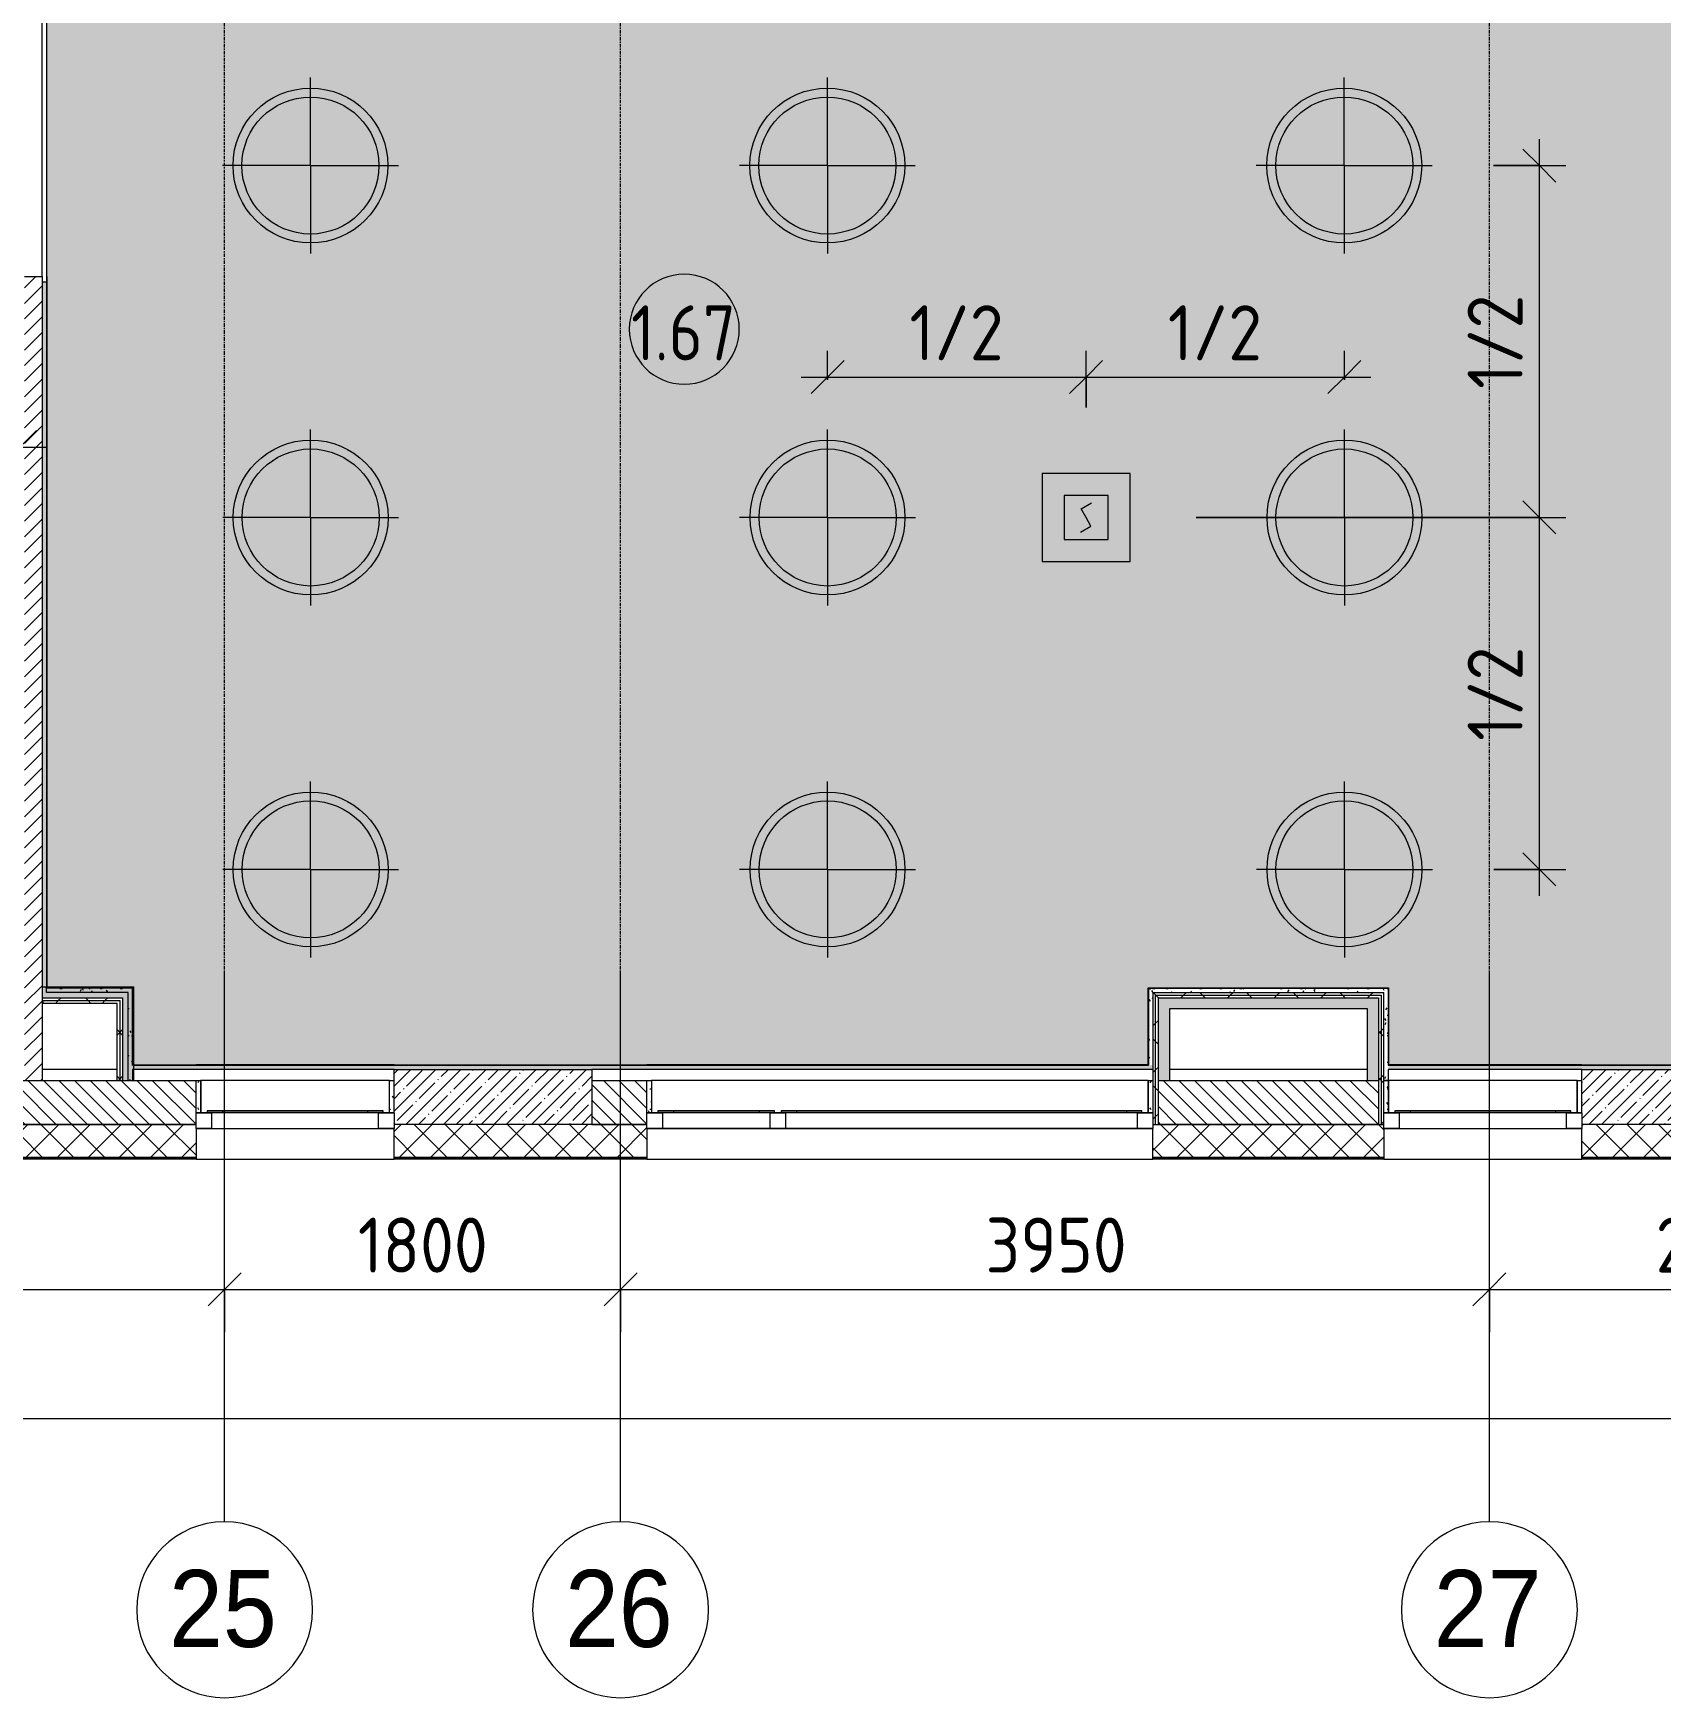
# Model space of a CAD drawing. Header units: millimetres. Extents: x 81610 to 276841, y -8553 to 29000.
# Drawn here: x 91990 to 99389, y -2706 to 4860 of the extents above; entities that cross this region are included whole.
import ezdxf

# ---------------------------------------------------------------- set-up
doc = ezdxf.new("R2010")
doc.units = ezdxf.units.MM
doc.linetypes.add('Осевая', pattern=[31.75, 6.35, -4.7625, 15.875, -4.7625])
for name, color, linetype, lineweight in [('A-ANNO-DIMS', 7, 'Continuous', 9), ('A-ANNO-DIMS-100', 7, 'Continuous', 9), ('A-ANNO-NOTE', 7, 'Continuous', 9), ('A-AREA-IDEN', 7, 'Continuous', 9), ('A-GLAZ', 7, 'Continuous', 9), ('A-GLAZ-1', 7, 'Continuous', 13), ('A-WALL', 7, 'Continuous', 9), ('I-WALL', 7, 'Continuous', 9), ('Q-SPCQ', 7, 'Continuous', 9), ('S-COLS', 7, 'Continuous', 9), ('Оси', 7, 'Continuous', 9), ('Оси-1', 7, 'Continuous', 20), ('Оси-2', 7, 'Осевая', 9)]:
    doc.layers.add(name, color=color, linetype=linetype, lineweight=lineweight)
for name, color, linetype, lineweight, true_color in [('A-CLNG-1', 7, 'Continuous', 9, 0xeaeaea), ('A-WALL-1', 7, 'Continuous', 9, 0x3c3c3c), ('A-WALL-2', 7, 'Continuous', 9, 0x535353), ('A-WALL-FNSH-1', 7, 'Continuous', 9, 0x3c3c3c), ('I-WALL-1', 7, 'Continuous', 9, 0x535353), ('Q-SPCQ-4', 1, 'Continuous', 9, 0xff0000), ('S-COLS-1', 9, 'Continuous', 9, 0x808080), ('S-COLS-2', 7, 'Continuous', 9, 0x3c3c3c)]:
    doc.layers.add(name, color=color, linetype=linetype, lineweight=lineweight, true_color=true_color)
doc.layers.add('A-CLNG-PATT-1', color=7, linetype='Continuous', lineweight=9, transparency=1)
doc.styles.add('Arial', font='arial.ttf', dxfattribs={"width": 0.9, "height": 350})
doc.styles.add('GOST Common', font='GOST_Common.ttf', dxfattribs={"width": 0.9, "height": 250})
doc.styles.add('ISOCPEUR', font='isocpeur.ttf', dxfattribs={"width": 0.9, "height": 250})
doc.dimstyles.new('ISO-2_5_0_9К_БОЛЬШОЙ', dxfattribs={"dimscale": 304.8, "dimtxt": 248.995294, "dimasz": 0.492126, "dimexe": 0.393701, "dimexo": 0.984252, "dimgap": 0, "dimtad": 1, "dimdec": 0, "dimrnd": 10, "dimzin": 0, "dimdsep": 46, "dimtxsty": 'ISOCPEUR', "dimblk1": 'OBLIQUE', "dimblk2": 'OBLIQUE', "dimsah": 1, "dimcen": 0.09, "dimdle": 0.393701, "dimazin": 0, "dimtfac": 1, "dimtdec": 4, "dimtix": 1, "dimtmove": 0, "dimatfit": 3, "dimfxl": 1, "dimtvp": 1, "dimtolj": 1, "dimtzin": 0, "dimarcsym": 2})
pattern_1 = [(0, (0, 0), (121.92, 30.48), [10.058, -81.382, 10.058, -81.382, -487.68]), (0, (0, 0), (121.92, 30.48), [-182.88, 10.058, -172.822, 10.058, -81.382, -213.36]), (0, (0, 0), (121.92, 30.48), [-457.2, 10.058, -50.902, 10.058, -142.342]), (120, (45.72, 15.24), (-87.356454, 90.345817), [10.058, -81.382, 10.058, -81.382, -487.68]), (120, (45.72, 15.24), (-87.356454, 90.345817), [-182.88, 10.058, -172.822, 10.058, -81.382, -213.36]), (120, (45.72, 15.24), (-87.356454, 90.345817), [-457.2, 10.058, -50.902, 10.058, -142.342]), (240, (60.96, 76.2), (-34.563546, -120.825817), [10.058, -81.382, 10.058, -81.382, -487.68]), (240, (60.96, 76.2), (-34.563546, -120.825817), [-182.88, 10.058, -172.822, 10.058, -81.382, -213.36]), (240, (60.96, 76.2), (-34.563546, -120.825817), [-457.2, 10.058, -50.902, 10.058, -142.342])]
pattern_2 = [(45, (0, 0), (-106.06602, 106.06602), []), (135, (0, 0), (-106.06602, -106.06602), [])]

# ---------------------------------------------------------------- blocks, each defined once
blk = doc.blocks.new('120_Окно_СКБ_2Ст_Фрамуга сверху - 120_Окно_СКБ_2Ст_2300х2500_h_ ДОО-19727959-Сводный план потолков 1 этажа в осях 23-33')
at = {"layer": 'A-GLAZ'}
for p, q in [((1150, -57), (-1150, -57)), ((-1080, -57), (1080, -57)), ((-1150, -127), (1150, -127)), ((-1080, -127), (1080, -127))]:
    blk.add_line(p, q, dxfattribs=at)
at = {"layer": 'A-GLAZ-1'}
for p, q in [((-1150, -127), (-1150, -57)), ((-1150, -57), (-1080, -57)), ((-1080, -57), (-1080, -127)), ((520, -127), (520, -57)), ((520, -57), (590, -57)), ((590, -57), (590, -127)), ((1080, -127), (1080, -57)), ((1080, -57), (1150, -57)), ((1150, -57), (1150, -127)), ((-1080, -127), (-1150, -127)), ((-1100, -127), (-1100, -137)), ((-1100, -137), (540, -137)), ((540, -137), (-1100, -137)), ((-1030, -137), (-1030, -127)), ((470, -137), (470, -127)), ((590, -127), (520, -127)), ((540, -137), (540, -127)), ((570, -127), (570, -137)), ((570, -137), (1100, -137)), ((1100, -137), (570, -137)), ((640, -137), (640, -127)), ((1030, -137), (1030, -127)), ((1150, -127), (1080, -127)), ((1100, -137), (1100, -127))]:
    blk.add_line(p, q, dxfattribs=at)
blk = doc.blocks.new('120_Окно_СКБ_1Ст - 120_Окно_СКБ_1Ст 900х2500_h_ с форточкой-22876038-Сводный план потолков 1 этажа в осях 23-33')
at = {"layer": 'A-GLAZ'}
for p, q in [((450, -57), (-450, -57)), ((-450, -127), (450, -127))]:
    blk.add_line(p, q, dxfattribs=at)
at = {"layer": 'A-GLAZ-1'}
for p, q in [((-450, -127), (-450, -57)), ((-450, -57), (-380, -57)), ((-380, -57), (-380, -127)), ((380, -127), (380, -57)), ((380, -57), (450, -57)), ((450, -57), (450, -127)), ((-380, -127), (-450, -127)), ((-400, -127), (-400, -137)), ((-400, -137), (400, -137)), ((400, -137), (-400, -137)), ((-330, -137), (-330, -127)), ((330, -137), (330, -127)), ((450, -127), (380, -127)), ((400, -137), (400, -127))]:
    blk.add_line(p, q, dxfattribs=at)
blk = doc.blocks.new('BSC_Колонна _Прямоугольная - 250х900-23282983-Сводный план потолков 1 этажа в осях 23-33')
at = {"layer": 'S-COLS-1'}
h = blk.add_hatch(dxfattribs=at)
h.set_pattern_fill('FP_7', color=256, style=0, pattern_type=2)
h.set_pattern_definition([(45, (-99480, -25), (-57.024626, 57.024626), []), (45, (-99422.975, -25), (-57.024626, 57.024626), [100.806, -20.161, 3.353, -16.808])])
h.paths.add_polyline_path([(-141.8, -125), (450, -125), (450, 125), (-450, 125), (-450, -125)])
at = {"layer": 'S-COLS-2'}
for p, q in [((-450, 125), (450, 125)), ((-450, -73), (-450, 125)), ((450, 125), (450, -73)), ((450, -125), (-450, -125))]:
    blk.add_line(p, q, dxfattribs=at)
blk = doc.blocks.new('BSC_Колонна _Прямоугольная - 250х900-V1-Сводный план потолков 1 этажа в осях 23-33')
at = {"layer": 'S-COLS-1'}
h = blk.add_hatch(dxfattribs=at)
h.set_pattern_fill('FP_14', color=256, style=0, pattern_type=2)
h.set_pattern_definition([(45, (-94080, -25), (-57.024626, 57.024626), []), (45, (-94022.975, -25), (-57.024626, 57.024626), [100.806, -20.161, 3.353, -16.808])])
h.paths.add_polyline_path([(-128.7, -125), (450, -125), (450, 125), (-450, 125), (-450, -125)])
at = {"layer": 'S-COLS-2'}
for p, q in [((-450, 125), (450, 125)), ((-450, -73), (-450, 125)), ((450, 125), (450, -125)), ((450, -125), (-450, -125))]:
    blk.add_line(p, q, dxfattribs=at)
blk = doc.blocks.new('Извещатель потолочный - Монтируемые на перекрытии-30363607-Сводный план потолков 1 этажа в осях 23-33')
at = {"layer": 'Q-SPCQ'}
for p, q in [((-300, 300), (-300, -100)), ((100, 300), (-300, 300)), ((100, -100), (100, 300)), ((0, 200), (-200, 200)), ((-200, 200), (-200, 0)), ((-122.5, 139), (-74.9, 166.5)), ((0, 0), (0, 200)), ((-100, 100), (-122.5, 139)), ((-77.5, 61), (-100, 100)), ((-200, 0), (0, 0)), ((-125.1, 33.5), (-77.5, 61)), ((-300, -100), (100, -100))]:
    blk.add_line(p, q, dxfattribs=at)
blk = doc.blocks.new('Ось сетки - D8-29747960-Сводный план потолков 1 этажа в осях 23-33')
at = {"layer": 'Оси-1'}
for start, end in [(360, 180), (180, 360)]:
    blk.add_arc((0, 0), 4, start, end, dxfattribs=at)
blk = doc.blocks.new('DIMBLOCK3-Сводный план потолков 1 этажа в осях 23-33')
at = {"layer": 'A-ANNO-DIMS-100'}
for p, q in [((89360, -1044.3), (89360, -730.4)), ((92860, -1044.3), (92860, -730.4)), ((89360, -850.4), (92860, -850.4)), ((89360, -850.4), (89360, -1044.3)), ((92860, -850.4), (92860, -1044.3))]:
    blk.add_line(p, q, dxfattribs=at)
at = {"layer": 'A-ANNO-DIMS-100', "lineweight": 20}
for p, q in [((89360, -850.4), (89435, -775.4)), ((92860, -850.4), (92935, -775.4)), ((89360, -850.4), (89285, -925.4)), ((92860, -850.4), (92785, -925.4))]:
    blk.add_line(p, q, dxfattribs=at)
at = {"layer": 'A-ANNO-DIMS-100', "color": 0, "insert": (90794, -523.7), "char_height": 250, "width": 758.478, "attachment_point": 1, "line_spacing_factor": 1.149209, "style": 'ISOCPEUR'}
blk.add_mtext('3500', dxfattribs=at)
blk = doc.blocks.new('_Oblique')
at = {"color": 0, "linetype": 'ByBlock', "lineweight": -2}
blk.add_line((-0.5, -0.5), (0.5, 0.5), dxfattribs=at)
blk = doc.blocks.new('DIMBLOCK4-Сводный план потолков 1 этажа в осях 23-33')
at = {"layer": 'A-ANNO-DIMS-100'}
for p, q in [((92860, -1044.3), (92860, -730.4)), ((94660, -1044.3), (94660, -730.4)), ((92860, -850.4), (94660, -850.4)), ((92860, -850.4), (92860, -1044.3)), ((94660, -850.4), (94660, -1044.3))]:
    blk.add_line(p, q, dxfattribs=at)
at = {"layer": 'A-ANNO-DIMS-100', "lineweight": 20}
for p, q in [((92860, -850.4), (92935, -775.4)), ((94660, -850.4), (94735, -775.4)), ((92860, -850.4), (92785, -925.4)), ((94660, -850.4), (94585, -925.4))]:
    blk.add_line(p, q, dxfattribs=at)
at = {"layer": 'A-ANNO-DIMS-100', "color": 0, "insert": (93465.5, -523.7), "char_height": 250, "width": 706.764, "attachment_point": 1, "line_spacing_factor": 1.149209, "style": 'ISOCPEUR'}
blk.add_mtext('1800', dxfattribs=at)
blk = doc.blocks.new('DIMBLOCK5-Сводный план потолков 1 этажа в осях 23-33')
at = {"layer": 'A-ANNO-DIMS-100'}
for p, q in [((94660, -1044.3), (94660, -730.4)), ((98610, -1044.3), (98610, -730.4)), ((94660, -850.4), (98610, -850.4)), ((94660, -850.4), (94660, -1044.3)), ((98610, -850.4), (98610, -1044.3))]:
    blk.add_line(p, q, dxfattribs=at)
at = {"layer": 'A-ANNO-DIMS-100', "lineweight": 20}
for p, q in [((94660, -850.4), (94735, -775.4)), ((98610, -850.4), (98685, -775.4)), ((94660, -850.4), (94585, -925.4)), ((98610, -850.4), (98535, -925.4))]:
    blk.add_line(p, q, dxfattribs=at)
at = {"layer": 'A-ANNO-DIMS-100', "color": 0, "insert": (96319, -523.7), "char_height": 250, "width": 758.478, "attachment_point": 1, "line_spacing_factor": 1.149209, "style": 'ISOCPEUR'}
blk.add_mtext('3950', dxfattribs=at)
blk = doc.blocks.new('DIMBLOCK6-Сводный план потолков 1 этажа в осях 23-33')
at = {"layer": 'A-ANNO-DIMS-100'}
for p, q in [((98610, -1044.3), (98610, -730.4)), ((100710, -1044.3), (100710, -730.4)), ((98610, -850.4), (100710, -850.4)), ((98610, -850.4), (98610, -1044.3)), ((100710, -850.4), (100710, -1044.3))]:
    blk.add_line(p, q, dxfattribs=at)
at = {"layer": 'A-ANNO-DIMS-100', "lineweight": 20}
for p, q in [((98610, -850.4), (98685, -775.4)), ((100710, -850.4), (100785, -775.4)), ((98610, -850.4), (98535, -925.4)), ((100710, -850.4), (100635, -925.4))]:
    blk.add_line(p, q, dxfattribs=at)
at = {"layer": 'A-ANNO-DIMS-100', "color": 0, "insert": (99365.5, -523.7), "char_height": 250, "width": 706.764, "attachment_point": 1, "line_spacing_factor": 1.149209, "style": 'ISOCPEUR'}
blk.add_mtext('2100', dxfattribs=at)
blk = doc.blocks.new('DIMBLOCK22-Сводный план потолков 1 этажа в осях 23-33')
at = {"layer": 'A-ANNO-DIMS-100'}
for p, q in [((84560, -1631), (84560, -1317.1)), ((125010, -1631), (125010, -1317.1)), ((84440, -1437.1), (125130, -1437.1)), ((84560, -1437.1), (84560, -1631)), ((125010, -1437.1), (125010, -1631))]:
    blk.add_line(p, q, dxfattribs=at)
at = {"layer": 'A-ANNO-DIMS-100', "lineweight": 20}
for p, q in [((84560, -1437.1), (84485, -1512.1)), ((84560, -1437.1), (84635, -1362.1)), ((125010, -1437.1), (124935, -1512.1)), ((125010, -1437.1), (125085, -1362.1))]:
    blk.add_line(p, q, dxfattribs=at)
at = {"layer": 'A-ANNO-DIMS-100', "color": 0, "insert": (104366, -1110.5), "char_height": 250, "width": 1005.558, "attachment_point": 1, "line_spacing_factor": 1.149209, "style": 'ISOCPEUR'}
blk.add_mtext('40450', dxfattribs=at)
blk = doc.blocks.new('Марка_Помещения - Номер-25198446-Сводный план потолков 1 этажа в осях 23-33')
at = {"layer": 'A-AREA-IDEN'}
for start, end in [(360, 180), (180, 360)]:
    blk.add_arc((0, 0), 2.5, start, end, dxfattribs=at)
blk = doc.blocks.new('DIMBLOCK97-Сводный план потолков 1 этажа в осях 23-33')
at = {"layer": 'A-ANNO-DIMS-100', "lineweight": 20}
for p, q in [((90780, 2979), (90855, 3054)), ((91929, 2979), (92004, 3054)), ((90780, 2979), (90705, 2904)), ((91929, 2979), (91854, 2904))]:
    blk.add_line(p, q, dxfattribs=at)
at = {"layer": 'A-ANNO-DIMS-100'}
for p, q in [((91929, 2785.1), (91929, 3099)), ((90780, 3021), (90780, 2859)), ((90780, 2979), (90780, 3021)), ((90780, 2979), (92049, 2979)), ((91929, 2979), (91929, 2785.1))]:
    blk.add_line(p, q, dxfattribs=at)
at = {"layer": 'A-ANNO-DIMS-100', "color": 0, "insert": (91139, 3305.6), "char_height": 250, "width": 517.144, "attachment_point": 1, "line_spacing_factor": 1.149209, "style": 'ISOCPEUR'}
blk.add_mtext('1/2', dxfattribs=at)
blk = doc.blocks.new('DIMBLOCK102-Сводный план потолков 1 этажа в осях 23-33')
at = {"layer": 'A-ANNO-DIMS-100'}
for p, q in [((95601, 3284.4), (95601, 3417.1)), ((96776, 3159), (96776, 3417.1)), ((95481, 3297.1), (96776, 3297.1)), ((95601, 3297.1), (95601, 3284.4)), ((96776, 3297.1), (96776, 3159))]:
    blk.add_line(p, q, dxfattribs=at)
at = {"layer": 'A-ANNO-DIMS-100', "lineweight": 20}
for p, q in [((95601, 3297.1), (95676, 3372.1)), ((96776, 3297.1), (96851, 3372.1)), ((95601, 3297.1), (95526, 3222.1)), ((96776, 3297.1), (96701, 3222.1))]:
    blk.add_line(p, q, dxfattribs=at)
at = {"layer": 'A-ANNO-DIMS-100', "color": 0, "insert": (95973, 3623.7), "char_height": 250, "width": 517.144, "attachment_point": 1, "line_spacing_factor": 1.149209, "style": 'ISOCPEUR'}
blk.add_mtext('1/2', dxfattribs=at)
blk = doc.blocks.new('DIMBLOCK103-Сводный план потолков 1 этажа в осях 23-33')
at = {"layer": 'A-ANNO-DIMS-100'}
for p, q in [((96776, 3159), (96776, 3417.1)), ((97951, 3284.4), (97951, 3417.1)), ((96776, 3297.1), (98071, 3297.1)), ((96776, 3297.1), (96776, 3159)), ((97951, 3297.1), (97951, 3284.4))]:
    blk.add_line(p, q, dxfattribs=at)
at = {"layer": 'A-ANNO-DIMS-100', "lineweight": 20}
for p, q in [((96776, 3297.1), (96851, 3372.1)), ((97951, 3297.1), (98026, 3372.1)), ((96776, 3297.1), (96701, 3222.1)), ((97951, 3297.1), (97876, 3222.1))]:
    blk.add_line(p, q, dxfattribs=at)
at = {"layer": 'A-ANNO-DIMS-100', "color": 0, "insert": (97148, 3623.7), "char_height": 250, "width": 517.144, "attachment_point": 1, "line_spacing_factor": 1.149209, "style": 'ISOCPEUR'}
blk.add_mtext('1/2', dxfattribs=at)
blk = doc.blocks.new('DIMBLOCK104-Сводный план потолков 1 этажа в осях 23-33')
at = {"layer": 'A-ANNO-DIMS-100', "lineweight": 20}
for p, q in [((98837.5, 2659), (98762.5, 2734)), ((98837.5, 2659), (98912.5, 2584)), ((98837.5, 1059), (98762.5, 1134)), ((98837.5, 1059), (98912.5, 984))]:
    blk.add_line(p, q, dxfattribs=at)
at = {"layer": 'A-ANNO-DIMS-100'}
for p, q in [((97276, 2659), (98957.5, 2659)), ((98837.5, 2659), (97276, 2659)), ((98837.5, 939), (98837.5, 2659)), ((98629.3, 1059), (98957.5, 1059)), ((98837.5, 1059), (98629.3, 1059))]:
    blk.add_line(p, q, dxfattribs=at)
at = {"layer": 'A-ANNO-DIMS-100', "color": 0, "insert": (98510.9, 1643.5), "char_height": 250, "width": 517.144, "attachment_point": 1, "rotation": 90, "line_spacing_factor": 1.149209, "style": 'ISOCPEUR'}
blk.add_mtext('1/2', dxfattribs=at)
blk = doc.blocks.new('DIMBLOCK105-Сводный план потолков 1 этажа в осях 23-33')
at = {"layer": 'A-ANNO-DIMS-100', "lineweight": 20}
for p, q in [((98837.5, 4259), (98762.5, 4334)), ((98837.5, 4259), (98912.5, 4184)), ((98837.5, 2659), (98762.5, 2734)), ((98837.5, 2659), (98912.5, 2584))]:
    blk.add_line(p, q, dxfattribs=at)
at = {"layer": 'A-ANNO-DIMS-100'}
for p, q in [((98837.5, 2659), (98837.5, 4379)), ((98628.3, 4259), (98957.5, 4259)), ((98837.5, 4259), (98628.3, 4259)), ((97276, 2659), (98957.5, 2659)), ((98837.5, 2659), (97276, 2659))]:
    blk.add_line(p, q, dxfattribs=at)
at = {"layer": 'A-ANNO-DIMS-100', "color": 0, "insert": (98510.9, 3243.5), "char_height": 250, "width": 517.144, "attachment_point": 1, "rotation": 90, "line_spacing_factor": 1.149209, "style": 'ISOCPEUR'}
blk.add_mtext('1/2', dxfattribs=at)

msp = doc.modelspace()

# ---------------------------------------------------------------- hatches: boundary and pattern name
at = {"layer": 'A-CLNG-PATT-1'}
h = msp.add_hatch(color=256, dxfattribs=at)
h.paths.add_polyline_path([(101883, 170), (105510, 170), (105510, 520), (106030, 520), (106030, 170), (107110, 170), (107110, 10380), (101630, 10379), (101630, 520), (101871, 520), (101871, 170)])
h.paths.add_polyline_path([(92604.6, 170), (97058.1, 170), (97058.1, 520), (98150, 520), (98150, 170), (101550, 171), (101550, 521), (101570, 521), (101569, 5160), (94190, 5160), (94189, 6600), (92050, 6599), (92050, 525), (92446, 525), (92446, 170)])
h.paths.add_polyline_path([(100860, 5139), (100860, 5159), (100960, 5159), (100960, 5139)])
h.paths.add_polyline_path([(100235, 5139), (100135, 5139), (100135, 5159), (100235, 5159)])
at = {"layer": 'A-WALL'}
h = msp.add_hatch(dxfattribs=at)
h.set_pattern_fill('FP_1', color=256, style=0, pattern_type=2)
h.set_pattern_definition([(135, (0, 0), (-35.35534, -35.35534), [])])
h.paths.add_polyline_path([(123730, -100), (123730, 100), (123530, 100), (123530, -100)])
h.paths.add_polyline_path([(121130, -100), (121230, -100), (121230, 100), (121130, 100), (121130, -48)])
h.paths.add_polyline_path([(118830, -100), (119330, -100), (119330, 100), (118830, 100)])
h.paths.add_polyline_path([(117030, -100), (117030, 100), (115980, 100), (115980, -100), (116845.8, -100)])
h.paths.add_polyline_path([(113478.9, -100), (113680, -100), (113680, 100), (113430, 100), (113430, -100)])
h.paths.add_polyline_path([(111630, -100), (111630, 100), (110730, 100), (110730, -100), (111458.8, -100)])
h.paths.add_polyline_path([(109655, -100), (109830, -100), (109830, 100), (109480, 100), (109480, -100)])
h.paths.add_polyline_path([(106071.9, -100), (106230, -100), (106230, 100), (105180, 100), (105180, -100), (105398.5, -100)])
h.paths.add_polyline_path([(102630, -100), (102880, -100), (102880, 100), (102630, 100), (102630, -48)])
h.paths.add_polyline_path([(101730, -100), (101730, 100), (100830, 100), (100830, -100), (101358.3, -100)])
h.paths.add_polyline_path([(98105, -100), (98105, 100), (97105, 100), (97105, -100), (97991.5, -100)])
h.paths.add_polyline_path([(94780, -100), (94780, 100), (94530, 100), (94530, -100)])
h.paths.add_polyline_path([(92730, -100), (92730, 100), (91930, 100), (91930, -100), (92604.6, -100)])
h = msp.add_hatch(dxfattribs=at)
h.set_pattern_fill('FP_5', color=256, style=0, pattern_type=2)
h.set_pattern_definition([(45, (0, 0), (-70.71068, 70.71068), []), (135, (0, 0), (-70.71068, -70.71068), [])])
h.paths.add_polyline_path([(124926.2, -250), (125080, -250), (125080, -100), (123530, -100), (123530, -250)])
h.paths.add_polyline_path([(121230, -250), (121230, -100), (120230, -100), (120230, -250), (120886, -250)])
h.paths.add_polyline_path([(118192.5, -250), (119330, -250), (119330, -100), (117930, -100), (117930, -250)])
h.paths.add_polyline_path([(116845.8, -250), (117030, -250), (117030, -100), (115980, -100), (115980, -250)])
h.paths.add_polyline_path([(112805.6, -250), (113680, -250), (113680, -100), (112530, -100), (112530, -250)])
h.paths.add_polyline_path([(109830, -250), (109830, -100), (109480, -100), (109480, -250)])
h.paths.add_polyline_path([(110730, -250), (111630, -250), (111630, -100), (110730, -100), (110730, -118)])
h.paths.add_polyline_path([(107130, -250), (108030, -250), (108030, -100), (107130, -100), (107130, -118)])
h.paths.add_polyline_path([(105180, -250), (106230, -250), (106230, -100), (105180, -100), (105180, -214.9)])
h.paths.add_polyline_path([(102880, -250), (102880, -100), (100830, -100), (100830, -250), (102630, -250)])
h.paths.add_polyline_path([(99030, -250), (99930, -250), (99930, -100), (99030, -100), (99030, -214.9)])
h.paths.add_polyline_path([(98130, -250), (98130, -100), (97080, -100), (97080, -250), (97991.5, -250)])
h.paths.add_polyline_path([(93951.3, -250), (94780, -250), (94780, -100), (93630, -100), (93630, -250)])
h.paths.add_polyline_path([(92604.6, -250), (92730, -250), (92730, -100), (91930, -100), (91930, -250)])
h.paths.add_polyline_path([(91030, -250), (91030, -100), (89210, -100), (89210, -250), (89911.1, -250)])
at = {"layer": 'I-WALL'}
h = msp.add_hatch(dxfattribs=at)
h.set_pattern_fill('FP_3', color=256, style=0, pattern_type=2)
h.set_pattern_definition([(45, (0, 0), (-35.35534, 35.35534), [])])
h.paths.add_polyline_path([(92030, 100), (92030, 3755), (91950, 3755), (91950, 100)])
h.paths.add_polyline_path([(92030, 5155), (92030, 10400), (91950, 10400), (91950, 5155)])
h = msp.add_hatch(dxfattribs=at)
h.set_pattern_fill('FP_31', color=256, style=0, pattern_type=2)
h.set_pattern_definition(pattern_1)
h.paths.add_polyline_path([(92030, 525), (92050, 525), (92050, 3730), (92030, 3730), (92030, 713.7)])
h.paths.add_polyline_path([(92050, 5180), (92050, 6620), (92030, 6620), (92030, 5180)])
for points in [[(92446, 475), (92446, 525), (92030, 525), (92030, 475), (92396, 475)], [(92396, 100), (92446, 100), (92446, 475), (92396, 475), (92396, 249.4)], [(97105, 100), (97155, 100), (97155, 475), (97105, 475), (97105, 249.4)], [(98105, 425), (98105, 475), (97155, 475), (97155, 425), (98055, 425)], [(98105, 100), (98105, 425), (98055, 425), (98055, 100)]]:
    msp.add_hatch(color=256, dxfattribs=at).paths.add_polyline_path(points)
h = msp.add_hatch(dxfattribs=at)
h.set_pattern_fill('FP_41', color=256, style=0, pattern_type=2)
h.set_pattern_definition(pattern_2)
h.paths.add_polyline_path([(92396, 462.5), (92396, 475), (92030, 475), (92030, 462.5), (92383.5, 462.5)])
h = msp.add_hatch(dxfattribs=at)
h.set_pattern_fill('FP_41', color=256, style=0, pattern_type=2)
h.set_pattern_definition(pattern_2)
h.paths.add_polyline_path([(92383.5, 450), (92383.5, 462.5), (92030, 462.5), (92030, 450), (92371, 450)])
h = msp.add_hatch(dxfattribs=at)
h.set_pattern_fill('FP_31', color=256, style=0, pattern_type=2)
h.set_pattern_definition(pattern_1)
h.paths.add_polyline_path([(92441, 500), (92441, 520), (92050, 520), (92050, 500), (92421, 500)])
h = msp.add_hatch(dxfattribs=at)
h.set_pattern_fill('FP_41', color=256, style=0, pattern_type=2)
h.set_pattern_definition(pattern_2)
h.paths.add_polyline_path([(92383.5, 100), (92396, 100), (92396, 462.5), (92383.5, 462.5), (92383.5, 249.4)])
h = msp.add_hatch(dxfattribs=at)
h.set_pattern_fill('FP_31', color=256, style=0, pattern_type=2)
h.set_pattern_definition(pattern_1)
h.paths.add_polyline_path([(92441, 100), (92441, 500), (92421, 500), (92421, 100)])
h = msp.add_hatch(dxfattribs=at)
h.set_pattern_fill('FP_31', color=256, style=0, pattern_type=2)
h.set_pattern_definition(pattern_1)
h.paths.add_polyline_path([(97060, 170), (97080, 170), (97080, 520), (97060, 520), (97060, 249.4)])
h = msp.add_hatch(dxfattribs=at)
h.set_pattern_fill('FP_31', color=256, style=0, pattern_type=2)
h.set_pattern_definition(pattern_1)
h.paths.add_polyline_path([(98150, 500), (98150, 520), (97080, 520), (97080, 500), (98130, 500)])
h = msp.add_hatch(dxfattribs=at)
h.set_pattern_fill('FP_41', color=256, style=0, pattern_type=2)
h.set_pattern_definition(pattern_2)
h.paths.add_polyline_path([(97080, -100), (97092.5, -100), (97092.5, 500), (97080, 500), (97080, -48)])
h = msp.add_hatch(dxfattribs=at)
h.set_pattern_fill('FP_41', color=256, style=0, pattern_type=2)
h.set_pattern_definition(pattern_2)
h.paths.add_polyline_path([(97991.5, 487.5), (98130, 487.5), (98130, 500), (97092.5, 500), (97092.5, 487.5), (97318.1, 487.5)])
h = msp.add_hatch(dxfattribs=at)
h.set_pattern_fill('FP_41', color=256, style=0, pattern_type=2)
h.set_pattern_definition(pattern_2)
h.paths.add_polyline_path([(97092.5, -100), (97105, -100), (97105, 487.5), (97092.5, 487.5), (97092.5, 100)])
h = msp.add_hatch(dxfattribs=at)
h.set_pattern_fill('FP_41', color=256, style=0, pattern_type=2)
h.set_pattern_definition(pattern_2)
h.paths.add_polyline_path([(98105, 475), (98117.5, 475), (98117.5, 487.5), (97105, 487.5), (97105, 475), (97991.5, 475)])
h = msp.add_hatch(dxfattribs=at)
h.set_pattern_fill('FP_41', color=256, style=0, pattern_type=2)
h.set_pattern_definition(pattern_2)
h.paths.add_polyline_path([(98105, -100), (98117.5, -100), (98117.5, 475), (98105, 475), (98105, 100)])
h = msp.add_hatch(dxfattribs=at)
h.set_pattern_fill('FP_41', color=256, style=0, pattern_type=2)
h.set_pattern_definition(pattern_2)
h.paths.add_polyline_path([(98130, -100), (98130, 487.5), (98117.5, 487.5), (98117.5, -100)])
h = msp.add_hatch(dxfattribs=at)
h.set_pattern_fill('FP_31', color=256, style=0, pattern_type=2)
h.set_pattern_definition(pattern_1)
h.paths.add_polyline_path([(98150, 170.5), (98150, 500), (98130, 500), (98130, 170.5)])
h = msp.add_hatch(dxfattribs=at)
h.set_pattern_fill('FP_41', color=256, style=0, pattern_type=2)
h.set_pattern_definition(pattern_2)
h.paths.add_polyline_path([(92383.5, 100), (92383.5, 450), (92371, 450), (92371, 100)])
h = msp.add_hatch(dxfattribs=at)
h.set_pattern_fill('FP_31', color=256, style=0, pattern_type=2)
h.set_pattern_definition(pattern_1)
h.paths.add_polyline_path([(97080, 150), (97080, 170), (92441, 170), (92441, 150), (96644.8, 150)])
h = msp.add_hatch(dxfattribs=at)
h.set_pattern_fill('FP_31', color=256, style=0, pattern_type=2)
h.set_pattern_definition(pattern_1)
h.paths.add_polyline_path([(98130, 100), (98150, 100), (98150, 170.5), (98130, 170.5)])
h = msp.add_hatch(dxfattribs=at)
h.set_pattern_fill('FP_31', color=256, style=0, pattern_type=2)
h.set_pattern_definition(pattern_1)
h.paths.add_polyline_path([(101570, 150), (101570, 170), (98150, 170), (98150, 150), (101358.3, 150)])
h = msp.add_hatch(dxfattribs=at)
h.set_pattern_fill('FP_31', color=256, style=0, pattern_type=2)
h.set_pattern_definition(pattern_1)
h.paths.add_polyline_path([(92730, -48), (92750, -48), (92750, 100), (92730, 100)])
h = msp.add_hatch(dxfattribs=at)
h.set_pattern_fill('FP_31', color=256, style=0, pattern_type=2)
h.set_pattern_definition(pattern_1)
h.paths.add_polyline_path([(93610, -48), (93630, -48), (93630, 100), (93610, 100)])
h = msp.add_hatch(dxfattribs=at)
h.set_pattern_fill('FP_31', color=256, style=0, pattern_type=2)
h.set_pattern_definition(pattern_1)
h.paths.add_polyline_path([(94780, -48), (94800, -48), (94800, 100), (94780, 100)])
h = msp.add_hatch(dxfattribs=at)
h.set_pattern_fill('FP_31', color=256, style=0, pattern_type=2)
h.set_pattern_definition(pattern_1)
h.paths.add_polyline_path([(97060, -48), (97080, -48), (97080, 100), (97060, 100)])
h = msp.add_hatch(dxfattribs=at)
h.set_pattern_fill('FP_31', color=256, style=0, pattern_type=2)
h.set_pattern_definition(pattern_1)
h.paths.add_polyline_path([(98150, -48), (98150, 100), (98130, 100), (98130, -48)])
h = msp.add_hatch(dxfattribs=at)
h.set_pattern_fill('FP_31', color=256, style=0, pattern_type=2)
h.set_pattern_definition(pattern_1)
h.paths.add_polyline_path([(98130, -48), (98150, -48), (98150, 100), (98130, 100)])
h = msp.add_hatch(dxfattribs=at)
h.set_pattern_fill('FP_31', color=256, style=0, pattern_type=2)
h.set_pattern_definition(pattern_1)
h.paths.add_polyline_path([(99010, -48), (99030, -48), (99030, 100), (99010, 100)])
h = msp.add_hatch(dxfattribs=at)
h.set_pattern_fill('FP_31', color=256, style=0, pattern_type=2)
h.set_pattern_definition(pattern_1)
h.paths.add_polyline_path([(99010, -48), (99030, -48), (99030, 100), (99010, 100)])

# ---------------------------------------------------------------- linework, layer by layer
at = {"layer": 'A-ANNO-NOTE'}
for p, q in [((93250, 4259), (93250, 4659)), ((95600, 4259), (95600, 4659)), ((97950, 4259), (97950, 4659)), ((93250, 4259), (92850, 4259)), ((93250, 4259), (93250, 3859)), ((93250, 4259), (93650, 4259)), ((95600, 4259), (95200, 4259)), ((95600, 4259), (95600, 3859)), ((95600, 4259), (96000, 4259)), ((97950, 4259), (97550, 4259)), ((97950, 4259), (97950, 3859)), ((97950, 4259), (98350, 4259)), ((93251, 2659), (93251, 3059)), ((95601, 2659), (95601, 3059)), ((97951, 2659), (97951, 3059)), ((93251, 2659), (92851, 2659)), ((93251, 2659), (93251, 2259)), ((93251, 2659), (93651, 2659)), ((95601, 2659), (95201, 2659)), ((95601, 2659), (95601, 2259)), ((95601, 2659), (96001, 2659)), ((97951, 2659), (97551, 2659)), ((97951, 2659), (97951, 2259)), ((97951, 2659), (98351, 2659)), ((93251, 1059), (93251, 1459)), ((95601, 1059), (95601, 1459)), ((97951, 1059), (97951, 1459)), ((93251, 1059), (92851, 1059)), ((93251, 1059), (93251, 659)), ((93251, 1059), (93651, 1059)), ((95601, 1059), (95201, 1059)), ((95601, 1059), (95601, 659)), ((95601, 1059), (96001, 1059)), ((97951, 1059), (97551, 1059)), ((97951, 1059), (97951, 659)), ((97951, 1059), (98351, 1059))]:
    msp.add_line(p, q, dxfattribs=at)
for centre, radius in [((93250, 4259), 352), ((93250, 4259), 311.5), ((95600, 4259), 352), ((95600, 4259), 311.5), ((97950, 4259), 352), ((97950, 4259), 311.5), ((93251, 2659), 352), ((93251, 2659), 311.5), ((95601, 2659), 352), ((95601, 2659), 311.5), ((97951, 2659), 352), ((97951, 2659), 311.5), ((93251, 1059), 352), ((93251, 1059), 311.5), ((95601, 1059), 352), ((95601, 1059), 311.5), ((97951, 1059), 352), ((97951, 1059), 311.5)]:
    msp.add_circle(centre, radius, dxfattribs=at)
at = {"layer": 'A-CLNG-1'}
for p, q in [((92050, 5180), (92050, 525)), ((97058.1, 171), (97058.1, 520)), ((97058.1, 520), (97060, 520)), ((98150, 170), (100830, 170)), ((92750.2, 100), (92750.2, -48)), ((93609, 100), (92750.5, 100)), ((92750.5, 100), (92750.5, -48)), ((93608.7, -48), (93608.7, 100)), ((93609, -48), (93609, 100)), ((97059, 100), (94801, 100)), ((94801, 100), (94801, -48)), ((97059, -48), (97059, 100)), ((98150.2, 100), (98150.2, -48)), ((99009, 100), (98150.5, 100)), ((98150.5, 100), (98150.5, -48)), ((99008.7, -48), (99008.7, 100)), ((99009, -48), (99009, 100))]:
    msp.add_line(p, q, dxfattribs=at)
at = {"layer": 'A-WALL'}
for p, q in [((92030, 475), (92396, 475)), ((92030, 462.5), (92383.5, 462.5)), ((92383.5, 462.5), (92383.5, 100)), ((92396, 475), (92396, 100)), ((92441, 170), (92441, 520)), ((97080, 500), (97080, 100)), ((97092.5, -100), (97092.5, 487.5)), ((97092.5, 487.5), (98117.5, 487.5)), ((97105, -100), (97105, 475)), ((97105, 475), (98105, 475)), ((98105, 475), (98105, -100)), ((98117.5, 487.5), (98117.5, -100)), ((92730, -100), (91930, -100)), ((91930, -100), (92730, -100)), ((94780, -100), (94530, -100)), ((94530, -100), (94780, -100)), ((97080, -100), (98130, -100)), ((98105, -100), (97105, -100)), ((92730, -250), (91930, -250)), ((92730, -253), (91930, -253)), ((94780, -250), (93630, -250)), ((94780, -253), (93630, -253)), ((98130, -250), (97080, -250)), ((98130, -253), (97080, -253)), ((99930, -250), (99030, -250)), ((99930, -253), (99030, -253))]:
    msp.add_line(p, q, dxfattribs=at)
at = {"layer": 'A-WALL-1'}
for p, q in [((91950, 3755), (92030, 3755)), ((92030, 3755), (92030, 100)), ((92030, 3730), (92050, 3730)), ((92030, 525), (92446, 525)), ((92050, 500), (92050, 520)), ((92421, 500), (92050, 500)), ((92421, 100), (92421, 500)), ((92446, 525), (92446, 100)), ((97060, 520), (98150, 520)), ((97080, 500), (98130, 500)), ((98130, -48), (98130, 500)), ((98150, 520), (98150, 170)), ((92371, 450), (92030, 450)), ((92371, 100), (92371, 450)), ((97155, 425), (97155, 100)), ((98055, 425), (97155, 425)), ((98055, 100), (98055, 425)), ((92441, 170), (97060, 170)), ((97060, 170), (97060, 171)), ((91930, 100), (92730, 100)), ((92441, 150), (92441, 100)), ((93630, 150), (92441, 150)), ((92730, -48), (92730, 100)), ((92730, 100), (92750, 100)), ((92750, 100), (92750, -48)), ((93610, -48), (93610, 100)), ((93610, 100), (93630, 100)), ((97080, 150), (94530, 150)), ((94530, 100), (94780, 100)), ((94780, -48), (94780, 100)), ((94780, 100), (94800, 100)), ((94800, 100), (94800, -48)), ((97060, -48), (97060, 100)), ((97060, 100), (97080, 100)), ((97080, 100), (97080, -48)), ((97105, 100), (98105, 100)), ((98150, 100), (98130, 100)), ((98130, 100), (98150, 100)), ((98130, 100), (98150, 100)), ((99030, 150), (98150, 150)), ((98150, 150), (98150, 100)), ((98150, 100), (98150, 100)), ((98150, 100), (98150, -48)), ((99010, -48), (99010, 100)), ((99010, 100), (99030, 100)), ((99010, 100), (99030, 100)), ((92730, -118), (92730, -250)), ((93630, -250), (93630, -118)), ((94780, -118), (94780, -250)), ((97080, -250), (97080, -118)), ((98130, -118), (98130, -250)), ((99030, -250), (99030, -118))]:
    msp.add_line(p, q, dxfattribs=at)
at = {"layer": 'A-WALL-2'}
for p, q in [((92730, -258), (93630, -258)), ((94780, -258), (97080, -258)), ((98130, -258), (99030, -258))]:
    msp.add_line(p, q, dxfattribs=at)
at = {"layer": 'A-WALL-FNSH-1'}
for p, q in [((92050, 3755), (92051, 3755)), ((92051, 3755), (92051, 521)), ((92050, 520), (92050, 525)), ((92441, 520), (92050, 520)), ((92051, 521), (92442, 521)), ((92442, 521), (92442, 171)), ((97059, 171), (97059, 521)), ((97059, 521), (98151, 521)), ((97060, 520), (97060, 171)), ((98151, 521), (98151, 171)), ((92442, 171), (92730, 171)), ((92730, 171), (92730, 170)), ((93630, 170), (93630, 171)), ((93630, 171), (94780, 171)), ((94780, 171), (94780, 170)), ((98151, 171), (98150, 171)), ((99030, 170), (99030, 171)), ((99030, 171), (99930, 171)), ((92750, 100), (92751, 100)), ((92751, 100), (92751, -48)), ((93609, 100), (93609, 100)), ((93609, 100), (93610, 100)), ((94800, 100), (94801, 100)), ((94801, 100), (94801, 100)), ((97059, 100), (97059, 100)), ((97059, 100), (97060, 100)), ((98150, 100), (98151, 100)), ((98150, 100), (98151, 100)), ((98151, 100), (98151, -48)), ((99009, 100), (99010, 100)), ((99009, 100), (99009, 100)), ((99009, 100), (99010, 100)), ((92730, -258), (91930, -258)), ((92730, -250), (92730, -258)), ((93630, -258), (93630, -250)), ((94780, -258), (93630, -258)), ((94780, -250), (94780, -258)), ((97080, -258), (97080, -250)), ((98130, -258), (97080, -258)), ((98130, -250), (98130, -258)), ((99030, -258), (99030, -250)), ((99930, -258), (99030, -258))]:
    msp.add_line(p, q, dxfattribs=at)
at = {"layer": 'I-WALL-1'}
for p, q in [((92030, 3755), (92030, 5155)), ((92051, 3755), (92051, 5155)), ((93630, 171), (92730, 171)), ((97058.1, 171), (94780, 171)), ((97058.1, 171), (97058.1, 170)), ((99030, 171), (98151, 171)), ((92371, 150), (92030, 150)), ((98055, 150), (97155, 150))]:
    msp.add_line(p, q, dxfattribs=at)
at = {"layer": 'Оси'}
for p, q in [((92860, -1906.3), (92860, 593.7)), ((94660, -1906.3), (94660, 593.7)), ((98610, -1906.3), (98610, 593.7))]:
    msp.add_line(p, q, dxfattribs=at)
at = {"layer": 'Оси-2'}
for p, q in [((92860, 593.7), (92860, 19415.1)), ((94660, 593.7), (94660, 19415.1)), ((98610, 593.7), (98610, 19415.1))]:
    msp.add_line(p, q, dxfattribs=at)

# ---------------------------------------------------------------- block references
at = {"layer": 'A-AREA-IDEN', "xscale": 99.99999999999993, "yscale": 99.99999999999993, "zscale": 99.99999999999993}
msp.add_blockref('Марка_Помещения - Номер-25198446-Сводный план потолков 1 этажа в осях 23-33', (94949.7, 3514.8), dxfattribs=at)
at = {"layer": 'A-GLAZ', "rotation": 180}
for name, p in [('120_Окно_СКБ_1Ст - 120_Окно_СКБ_1Ст 900х2500_h_ с форточкой-22876038-Сводный план потолков 1 этажа в осях 23-33', (93180, -175)), ('120_Окно_СКБ_2Ст_Фрамуга сверху - 120_Окно_СКБ_2Ст_2300х2500_h_ ДОО-19727959-Сводный план потолков 1 этажа в осях 23-33', (95930, -175)), ('120_Окно_СКБ_1Ст - 120_Окно_СКБ_1Ст 900х2500_h_ с форточкой-22876038-Сводный план потолков 1 этажа в осях 23-33', (98580, -175))]:
    msp.add_blockref(name, p, dxfattribs=at)
at = {"layer": 'Q-SPCQ-4'}
msp.add_blockref('Извещатель потолочный - Монтируемые на перекрытии-30363607-Сводный план потолков 1 этажа в осях 23-33', (96876, 2559), dxfattribs=at)
at = {"layer": 'S-COLS'}
for name, p in [('BSC_Колонна _Прямоугольная - 250х900-V1-Сводный план потолков 1 этажа в осях 23-33', (94080, 25)), ('BSC_Колонна _Прямоугольная - 250х900-23282983-Сводный план потолков 1 этажа в осях 23-33', (99480, 25))]:
    msp.add_blockref(name, p, dxfattribs=at)
at = {"layer": 'Оси-1', "xscale": 99.99999999999993, "yscale": 99.99999999999993, "zscale": 99.99999999999993}
for p in [(92860, -2306.3), (94660, -2306.3), (98610, -2306.3)]:
    msp.add_blockref('Ось сетки - D8-29747960-Сводный план потолков 1 этажа в осях 23-33', p, dxfattribs=at)

# ---------------------------------------------------------------- texts
at = {"layer": 'A-AREA-IDEN', "insert": (94707.8, 3623.4), "char_height": 250, "width": 606.076, "attachment_point": 1, "style": 'GOST Common'}
msp.add_mtext('1.67', dxfattribs=at)
at = {"layer": 'Оси', "char_height": 350, "width": 606.076, "attachment_point": 1, "style": 'Arial'}
for s, insert in [('25', (92607.4, -2125.6)), ('26', (94407.4, -2125.6)), ('27', (98357.4, -2125.6))]:
    msp.add_mtext(s, dxfattribs=dict(at, insert=insert))

# ---------------------------------------------------------------- dimensions: what is measured, and where the dimension line sits
at = {"layer": 'A-ANNO-DIMS'}
for base, p1, p2, override, picture, middle in [((98837.5, 4259), (96976, 2659), (98328.3, 4259), {"dimpost": '<>', "dimfxl": 2094.925025}, 'DIMBLOCK105-Сводный план потолков 1 этажа в осях 23-33', (98712.5, 3459)), ((98837.5, 2659), (98329.3, 1059), (96976, 2659), {"dimpost": '<>', "dimfxl": 2095.570676}, 'DIMBLOCK104-Сводный план потолков 1 этажа в осях 23-33', (98712.5, 1859))]:
    dim = msp.add_linear_dim(base=base, p1=p1, p2=p2, angle=90, text='1/2', dimstyle='ISO-2_5_0_9К_БОЛЬШОЙ', override=override, dxfattribs=at)
    dim.commit()
    dim.dimension.update_dxf_attribs({"geometry": picture, "text_midpoint": middle})
for base, p1, p2, override, picture, middle in [((96776, 3297.1), (95601, 2984.4), (96776, 2859), {"dimpost": '<>', "dimfxl": 1181.670704}, 'DIMBLOCK102-Сводный план потолков 1 этажа в осях 23-33', (96188.5, 3422.1)), ((97951, 3297.1), (96776, 2859), (97951, 2984.4), {"dimpost": '<>', "dimfxl": 1181.670704}, 'DIMBLOCK103-Сводный план потолков 1 этажа в осях 23-33', (97363.5, 3422.1)), ((91929, 2979), (90780, 3321), (91929, 3085.1), {"dimpost": '<>', "dimfxl": 1172.970879}, 'DIMBLOCK97-Сводный план потолков 1 этажа в осях 23-33', (91354.5, 3104))]:
    dim = msp.add_linear_dim(base=base, p1=p1, p2=p2, text='1/2', dimstyle='ISO-2_5_0_9К_БОЛЬШОЙ', override=override, dxfattribs=at)
    dim.commit()
    dim.dimension.update_dxf_attribs({"geometry": picture, "text_midpoint": middle})
for base, p1, p2, override, picture, middle in [((92860, -850.4), (89360, -744.3), (92860, -744.3), {"dimpost": '<>', "dimfxl": 3500}, 'DIMBLOCK3-Сводный план потолков 1 этажа в осях 23-33', (91110, -725.4)), ((94660, -850.4), (92860, -744.3), (94660, -744.3), {"dimpost": '<>', "dimfxl": 1800}, 'DIMBLOCK4-Сводный план потолков 1 этажа в осях 23-33', (93760, -725.4)), ((98610, -850.4), (94660, -744.3), (98610, -744.3), {"dimpost": '<>', "dimfxl": 3950}, 'DIMBLOCK5-Сводный план потолков 1 этажа в осях 23-33', (96635, -725.4)), ((100710, -850.4), (98610, -744.3), (100710, -744.3), {"dimpost": '<>', "dimfxl": 2100}, 'DIMBLOCK6-Сводный план потолков 1 этажа в осях 23-33', (99660, -725.4)), ((125010, -1437.1), (84560, -1331), (125010, -1331), {"dimpost": '<>', "dimfxl": 40450}, 'DIMBLOCK22-Сводный план потолков 1 этажа в осях 23-33', (104785, -1312.1))]:
    dim = msp.add_linear_dim(base=base, p1=p1, p2=p2, dimstyle='ISO-2_5_0_9К_БОЛЬШОЙ', override=override, dxfattribs=at)
    dim.commit()
    dim.dimension.update_dxf_attribs({"geometry": picture, "text_midpoint": middle})

doc.saveas('drawing.dxf')
